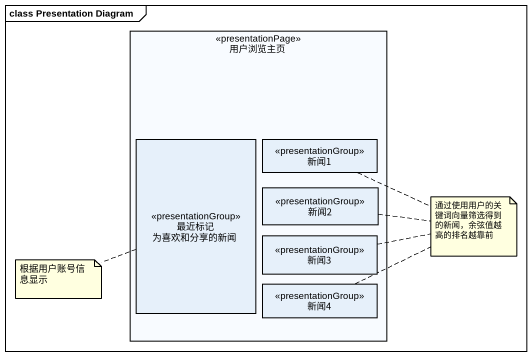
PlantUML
@startuml
mainframe class Presentation Diagram
rectangle 用户浏览主页 <<presentationPage>> {
  rectangle "最近标记 为喜欢和分享的新闻" as 最近标记_为喜欢和分享的新闻 <<presentationGroup>>
  rectangle 新闻1 <<presentationGroup>>
  rectangle 新闻2 <<presentationGroup>>
  rectangle 新闻3 <<presentationGroup>>
  rectangle 新闻4 <<presentationGroup>>
}
note as N1
  通过使用用户的关键词向量筛选得到的新闻，余弦值越高的排名越靠前
end note
N1 .. 新闻1
N1 .. 新闻2
N1 .. 新闻3
N1 .. 新闻4
note left of 最近标记_为喜欢和分享的新闻 : 根据用户账号信息显示
@enduml
